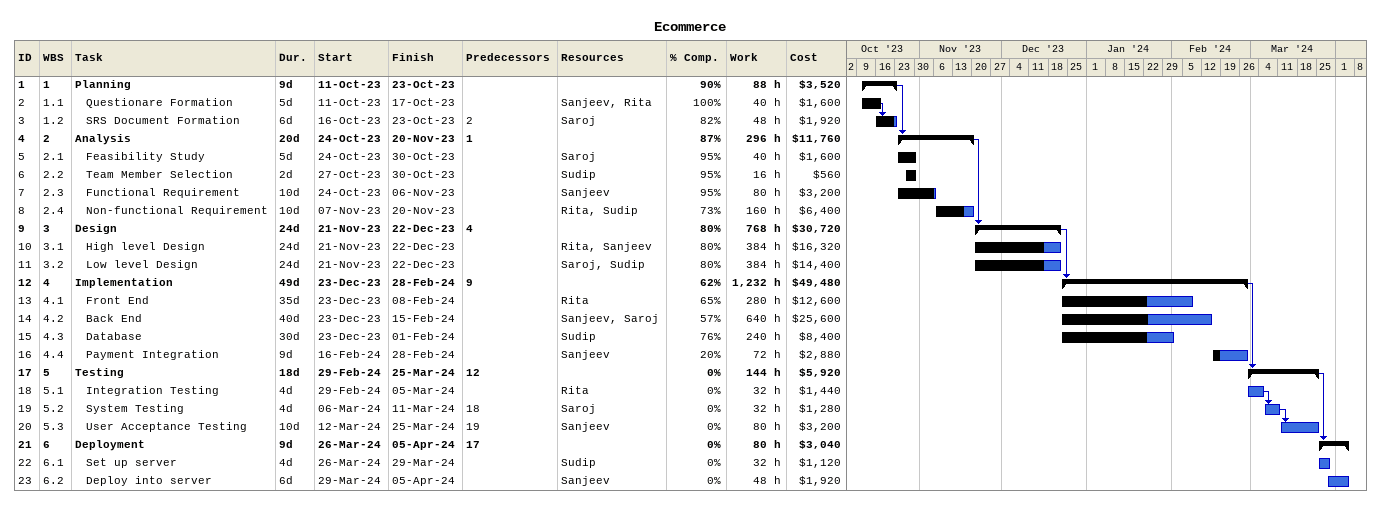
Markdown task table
Ecommerce

| ID | WBS | Task | Duration | Start | Finish | Predecessors | Resources | % complete | Work (h) | Cost ($) |
|---|---|---|---|---|---|---|---|---|---|---|
| 1 | 1 | **Planning** | 9d | 2023-10-11 | 2023-10-23 |  |  | 90 | 88 | 3520 |
| 2 | 1.1 | Questionare Formation | 5d | 2023-10-11 | 2023-10-17 |  | Sanjeev, Rita | 100 | 40 | 1600 |
| 3 | 1.2 | SRS Document Formation | 6d | 2023-10-16 | 2023-10-23 | 2 | Saroj | 82 | 48 | 1920 |
| 4 | 2 | **Analysis** | 20d | 2023-10-24 | 2023-11-20 | 1 |  | 87 | 296 | 11760 |
| 5 | 2.1 | Feasibility Study | 5d | 2023-10-24 | 2023-10-30 |  | Saroj | 95 | 40 | 1600 |
| 6 | 2.2 | Team Member Selection | 2d | 2023-10-27 | 2023-10-30 |  | Sudip | 95 | 16 | 560 |
| 7 | 2.3 | Functional Requirement | 10d | 2023-10-24 | 2023-11-06 |  | Sanjeev | 95 | 80 | 3200 |
| 8 | 2.4 | Non-functional Requirement | 10d | 2023-11-07 | 2023-11-20 |  | Rita, Sudip | 73 | 160 | 6400 |
| 9 | 3 | **Design** | 24d | 2023-11-21 | 2023-12-22 | 4 |  | 80 | 768 | 30720 |
| 10 | 3.1 | High level Design | 24d | 2023-11-21 | 2023-12-22 |  | Rita, Sanjeev | 80 | 384 | 16320 |
| 11 | 3.2 | Low level Design | 24d | 2023-11-21 | 2023-12-22 |  | Saroj, Sudip | 80 | 384 | 14400 |
| 12 | 4 | **Implementation** | 49d | 2023-12-23 | 2024-02-28 | 9 |  | 62 | 1232 | 49480 |
| 13 | 4.1 | Front End | 35d | 2023-12-23 | 2024-02-08 |  | Rita | 65 | 280 | 12600 |
| 14 | 4.2 | Back End | 40d | 2023-12-23 | 2024-02-15 |  | Sanjeev, Saroj | 57 | 640 | 25600 |
| 15 | 4.3 | Database | 30d | 2023-12-23 | 2024-02-01 |  | Sudip | 76 | 240 | 8400 |
| 16 | 4.4 | Payment Integration | 9d | 2024-02-16 | 2024-02-28 |  | Sanjeev | 20 | 72 | 2880 |
| 17 | 5 | **Testing** | 18d | 2024-02-29 | 2024-03-25 | 12 |  | 0 | 144 | 5920 |
| 18 | 5.1 | Integration Testing | 4d | 2024-02-29 | 2024-03-05 |  | Rita | 0 | 32 | 1440 |
| 19 | 5.2 | System Testing | 4d | 2024-03-06 | 2024-03-11 | 18 | Saroj | 0 | 32 | 1280 |
| 20 | 5.3 | User Acceptance Testing | 10d | 2024-03-12 | 2024-03-25 | 19 | Sanjeev | 0 | 80 | 3200 |
| 21 | 6 | **Deployment** | 9d | 2024-03-26 | 2024-04-05 | 17 |  | 0 | 80 | 3040 |
| 22 | 6.1 | Set up server | 4d | 2024-03-26 | 2024-03-29 |  | Sudip | 0 | 32 | 1120 |
| 23 | 6.2 | Deploy into server | 6d | 2024-03-29 | 2024-04-05 |  | Sanjeev | 0 | 48 | 1920 |
